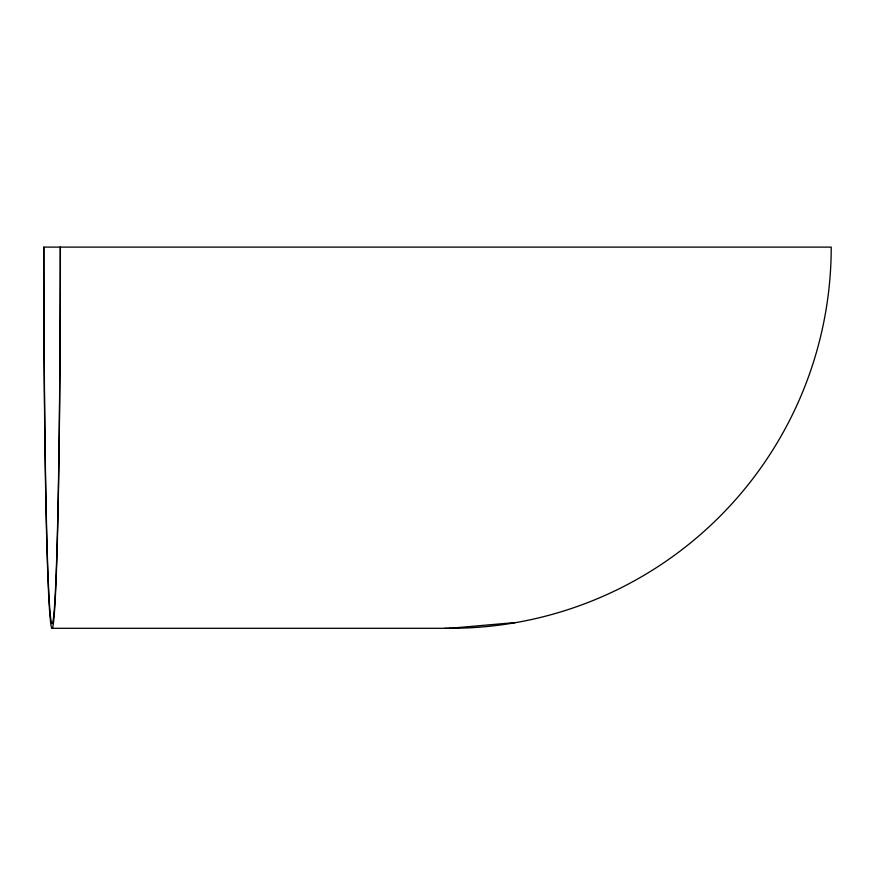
<?xml version="1.0" encoding="UTF-8"?>
<svg xmlns="http://www.w3.org/2000/svg" width="875" height="875" viewBox="0 0 875 875"><rect width="100%" height="100%" fill="white"/><g stroke="black" fill="none" stroke-linecap="round" stroke-linejoin="round"><path stroke-width="1.31" d="M449.52 628.305L515.648 622.519M52.062 628.305L450.231 628.305A381.161 381.062 -90 0 0 831.217 247.111L43.75 247.111A381.161 8.312 -90 0 0 52.062 628.337A381.161 8.312 -90 0 0 60.375 247.111M60.277 247.111A376.37 8.214 -90 0 1 52.062 623.558A376.37 8.214 -90 0 1 43.848 247.111M450.231 628.337A381.161 381.062 -90 0 1 444.817 628.294"/></g></svg>
